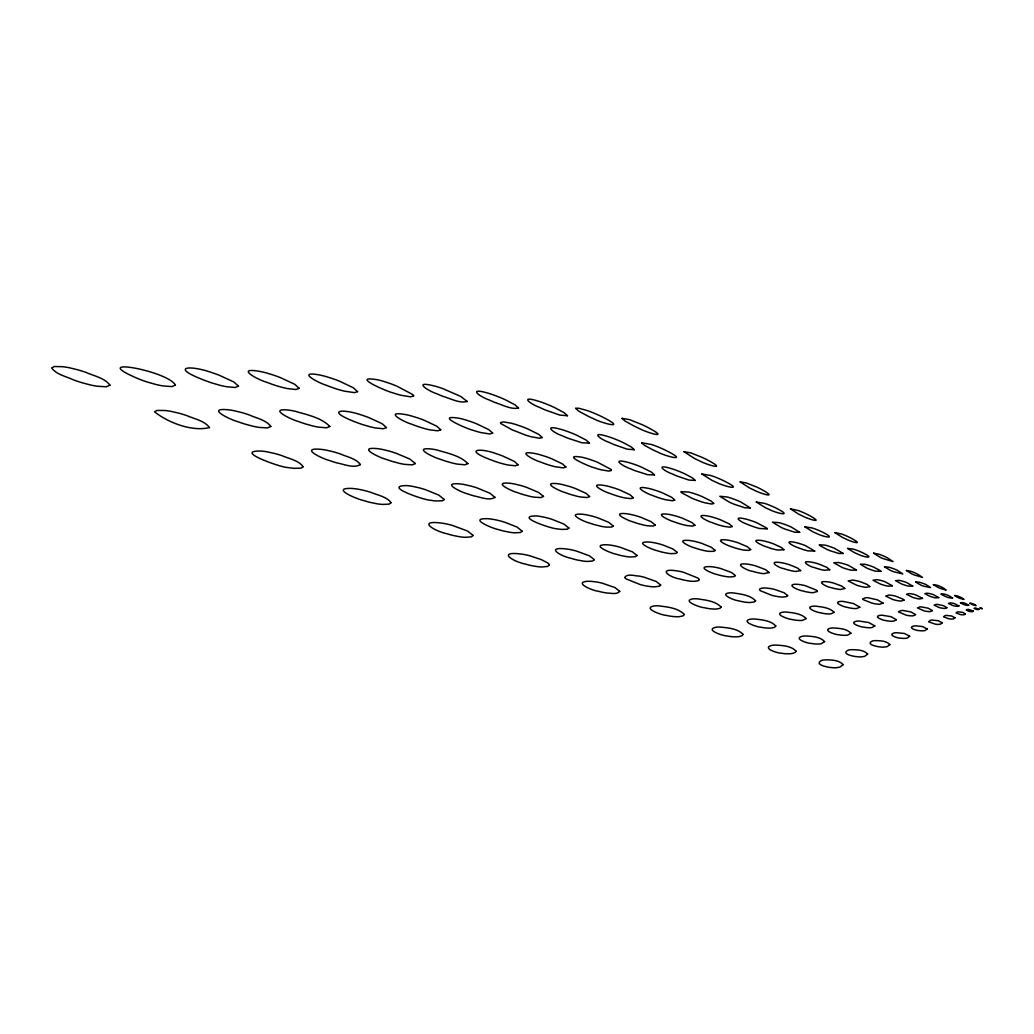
<?xml version="1.0" encoding="UTF-8"?>
<svg xmlns="http://www.w3.org/2000/svg" width="1034" height="1034" viewBox="0 0 1034 1034"><rect width="100%" height="100%" fill="white"/><g stroke="black" fill="none" stroke-linecap="round" stroke-linejoin="round"><path stroke-width="1.5" d="M915.646 582L920.57 584.947A17.643 5.273 24.5 0 0 923.478 586.123L930.587 587.596L926.141 584.662A13.92 4.162 24.5 0 0 923.427 583.538L921.333 582.814A13.442 4.02 24.5 0 0 918.774 582.129L915.646 582M884.535 566.813L890.494 570.432A22.218 6.643 24.5 0 0 893.13 571.569L902.811 573.96L897.37 570.329A17.979 5.377 24.5 0 0 894.009 568.894L891.463 567.963A16.169 4.834 24.5 0 0 889.072 567.252L884.535 566.813M847.621 548.421L854.588 552.725A26.729 8.001 24.5 0 0 857.69 554.082C863.429 557.055 876.535 559.601 862.757 552.789A22.192 6.631 24.5 0 0 858.789 551.044L857.768 550.644A18.845 5.635 24.5 0 0 852.947 549.041L847.621 548.421M965.342 613.834L964.515 614.584A13.145 3.929 24.5 0 1 962.938 614.791L962.538 614.791A11.193 3.348 24.5 0 1 960.276 614.519L956.036 612.916L957.458 611.96A18.483 5.532 24.5 0 1 958.557 611.87L962.77 612.412L965.342 613.834M804.879 526.823L812.853 531.799A31.291 9.358 24.5 0 0 816.433 533.389C822.986 536.814 838.328 540.071 822.34 532.045A26.651 7.975 24.5 0 0 818.915 530.494L816.563 529.524A21.908 6.553 24.5 0 0 812.052 527.935L804.879 526.823M756.306 502.02L765.302 507.668A35.867 10.728 24.5 0 0 769.348 509.491C776.715 513.355 794.293 517.349 776.095 508.095A31.072 9.293 24.5 0 0 772.204 506.298L769.529 505.187A25.01 7.484 24.5 0 0 764.41 503.351L756.306 502.02M701.918 474.011L711.935 480.332A40.468 12.098 24.5 0 0 716.446 482.387C724.252 486.523 745.514 491.602 724.02 480.926A35.531 10.624 24.5 0 0 719.664 478.91L716.678 477.643A28.164 8.414 24.5 0 0 710.965 475.55L701.918 474.011M575.667 408.352L578.833 411.222L587.726 416.017A49.71 14.864 24.5 0 0 593.167 418.55C602.499 423.552 628.582 430.118 602.408 416.973A44.565 13.326 24.5 0 0 597.122 414.492L591.719 412.217A34.29 10.25 24.5 0 0 586.588 410.343L578.536 408.197L575.667 408.352M641.7 442.785L644.596 445.408L652.738 449.777A45.082 13.481 24.5 0 0 657.714 452.065C666.284 456.64 689.962 462.457 666.129 450.553A40.029 11.969 24.5 0 0 661.308 448.304L657.999 446.895A31.33 9.371 24.5 0 0 651.678 444.555L641.7 442.785M954.964 617.789L953.581 618.836A17.785 5.312 24.5 0 1 952.392 619.017L951.448 619.043A14.269 4.265 24.5 0 1 948.669 618.733L943.473 616.82L945.154 615.566A23.175 6.928 24.5 0 1 946.498 615.424L951.732 616.031L954.964 617.789M942.22 622.83L940.552 624.109A22.309 6.669 24.5 0 1 939.13 624.342L937.98 624.381A17.539 5.248 24.5 0 1 935.382 624.174L928.558 621.822L930.51 620.258A27.853 8.324 24.5 0 1 932.086 620.077L938.329 620.736L942.22 622.83M927.123 628.982L925.159 630.494A26.871 8.039 24.5 0 1 923.491 630.779L922.173 630.83A20.758 6.204 24.5 0 1 919.148 630.611C916.809 630.766 907.283 627.767 913.487 626.074A32.532 9.733 24.5 0 1 915.31 625.828L922.574 626.552L927.123 628.982M909.661 636.246L907.413 637.978A31.472 9.409 24.5 0 1 905.5 638.314L904 638.392A24.015 7.186 24.5 0 1 900.562 638.146C897.9 638.34 887.12 634.992 894.113 632.976A37.211 11.128 24.5 0 1 896.181 632.679L904.453 633.48L909.661 636.246M889.847 644.596L887.301 646.56A36.074 10.792 24.5 0 1 885.156 646.948C881.653 647.943 864.01 644.841 872.386 640.99A41.89 12.524 24.5 0 1 874.674 640.641C879.714 640.666 886.293 640.628 889.847 644.596M867.668 654.057L864.825 656.254A40.701 12.175 24.5 0 1 862.446 656.693C858.556 657.805 839.078 654.444 848.281 650.102A46.569 13.92 24.5 0 1 850.827 649.701C856.411 649.714 863.726 649.662 867.668 654.057M843.137 664.629L839.996 667.046A45.328 13.558 24.5 0 1 837.372 667.537C833.107 668.778 811.78 665.159 821.836 660.325A51.248 15.329 24.5 0 1 824.602 659.873C830.754 659.86 838.794 659.795 843.137 664.629M622.08 418.356L625.014 421.032L633.377 425.672A51.248 15.329 24.5 0 0 638.508 428.141C646.922 432.807 672.139 440.213 647.387 427.21A45.328 13.558 24.5 0 0 642.411 424.78L629.538 419.636L622.08 418.356M684.03 451.742L694.305 458.372A46.569 13.92 24.5 0 0 698.958 460.621C706.61 464.848 729.422 471.504 707.01 459.742A40.701 12.175 24.5 0 0 702.5 457.532L690.815 452.879L684.03 451.742M740.15 481.909L749.404 487.867A41.89 12.524 24.5 0 0 753.605 489.883C760.869 493.813 779.907 499.435 760.804 489.056A36.074 10.792 24.5 0 0 756.772 487.092L746.264 482.93L740.15 481.909M790.441 508.87L798.687 514.157A37.211 11.128 24.5 0 0 802.41 515.94C808.872 519.417 825.662 524.316 808.782 515.178A31.472 9.409 24.5 0 0 805.215 513.433L802.759 512.334A24.015 7.186 24.5 0 0 798.028 510.473L790.441 508.87M834.916 532.613L842.141 537.228A32.532 9.733 24.5 0 0 845.398 538.779C851.047 541.816 865.587 545.991 850.943 538.068A26.871 8.039 24.5 0 0 847.828 536.568L845.696 535.612A20.758 6.204 24.5 0 0 841.56 533.996L834.916 532.613M873.575 553.164L879.779 557.093A27.853 8.324 24.5 0 0 882.571 558.412L893.04 561.591L887.275 557.765A22.309 6.669 24.5 0 0 884.626 556.486L882.803 555.685A17.539 5.248 24.5 0 0 879.275 554.314L873.575 553.164M906.404 570.497L911.587 573.754A23.175 6.928 24.5 0 0 913.914 574.852L922.535 577.411L917.778 574.258A17.785 5.312 24.5 0 0 915.607 573.211L914.108 572.539A14.269 4.265 24.5 0 0 910.489 571.207L906.404 570.497M796.012 651.123L795.081 652.493L792.328 653.449A44.565 13.326 24.5 0 1 789.33 653.798L785.698 653.759A34.29 10.25 24.5 0 1 781.665 653.255C777.762 653.398 761.244 648.034 771.92 645.371A49.71 14.864 24.5 0 1 775.086 645.061C782.092 645.436 791.049 645.707 796.012 651.123M824.641 641.61L821.255 643.717A40.029 11.969 24.5 0 1 818.489 644.014L816.304 644.014A31.33 9.371 24.5 0 1 811.431 643.458C807.838 643.562 792.574 638.56 802.474 636.207A45.082 13.481 24.5 0 1 805.396 635.949C811.845 636.337 820.078 636.621 824.641 641.61M933.418 584.624L937.579 587.209A18.276 5.467 24.5 0 0 940.074 588.333L946.149 590.078L943.008 587.803A13.145 3.929 24.5 0 0 940.164 586.446L939.57 586.2A11.193 3.348 24.5 0 0 936.701 585.154L933.418 584.624M850.917 633.196L847.815 635.07A35.531 10.624 24.5 0 1 845.282 635.328L843.292 635.303A28.164 8.414 24.5 0 1 838.832 634.773C835.562 634.837 821.552 630.184 830.651 628.142A40.468 12.098 24.5 0 1 833.339 627.935C839.233 628.349 846.73 628.646 850.917 633.196M874.816 625.893L872.024 627.535A31.072 9.293 24.5 0 1 869.723 627.741L867.927 627.703A25.01 7.484 24.5 0 1 863.868 627.173C860.921 627.211 848.151 622.907 856.475 621.188A35.867 10.728 24.5 0 1 858.931 621.033L868.741 622.533L874.816 625.893M896.375 619.689L893.867 621.098A26.651 7.975 24.5 0 1 891.799 621.253L890.184 621.201A21.908 6.553 24.5 0 1 886.539 620.684C883.928 620.697 872.412 616.742 879.947 615.333A31.291 9.358 24.5 0 1 882.157 615.23L890.946 616.665L896.375 619.689M915.555 614.584L913.345 615.773A22.192 6.631 24.5 0 1 910.825 615.85L910.088 615.799A18.845 5.635 24.5 0 1 906.017 615.114L898.43 611.87L901.053 610.577A26.729 8.001 24.5 0 1 903.018 610.525L910.799 611.895L915.555 614.584M954.602 595.532L957.303 597.238A13.532 4.046 24.5 0 0 959.617 598.272L964.024 599.462L961.723 597.794A8.802 2.637 24.5 0 0 959.229 596.644L958.35 596.321A8.375 2.507 24.5 0 0 956.696 595.791L954.666 595.494M932.384 610.59L930.458 611.546A17.979 5.377 24.5 0 1 928.274 611.559L926.27 611.314A16.169 4.834 24.5 0 1 924.086 610.848L917.468 607.953L919.795 606.932A22.218 6.643 24.5 0 1 921.527 606.919L928.286 608.238L932.384 610.59M946.86 607.695L945.218 608.419A13.92 4.162 24.5 0 1 943.37 608.367L941.651 608.108A13.442 4.02 24.5 0 1 939.156 607.501L934.129 605.136L936.184 604.373A17.772 5.312 24.5 0 1 937.67 604.425L943.422 605.666L946.86 607.695M743.071 634.398L741.985 635.781L738.845 636.647A44.397 13.274 24.5 0 1 735.445 636.866L732.796 636.763A35.712 10.676 24.5 0 1 726.876 635.923C722.688 635.923 704.193 629.577 716.187 627.224A48.999 14.657 24.5 0 1 719.742 627.043C727.6 627.806 737.475 628.401 743.071 634.398M775.797 625.945L774.776 627.199L771.855 627.961A39.99 11.956 24.5 0 1 768.701 628.129L766.233 628.013A32.623 9.758 24.5 0 1 760.727 627.186C756.862 627.147 739.607 621.15 750.826 619.107A44.475 13.3 24.5 0 1 754.148 618.978C761.438 619.767 770.589 620.374 775.797 625.945M806.158 618.578L802.513 620.374A35.634 10.663 24.5 0 1 799.592 620.49L797.317 620.348A29.572 8.841 24.5 0 1 792.212 619.534C788.671 619.482 772.669 613.821 783.1 612.102A39.99 11.956 24.5 0 1 786.176 612.025C792.923 612.826 801.337 613.446 806.158 618.578M958.957 605.898L957.29 606.389A10.056 3.012 24.5 0 1 954.679 606.014A11.09 3.322 24.5 0 1 952.598 605.446L948.436 603.429L950.207 602.925A13.364 3.994 24.5 0 1 951.913 603.081L952.87 603.249A9.926 2.973 24.5 0 1 954.33 603.61L958.957 605.898M969.97 603.249L971.792 604.36A8.892 2.663 24.5 0 0 973.33 605.006L976.07 605.64L974.623 604.58A4.821 1.448 24.5 0 0 972.49 603.688A5.765 1.719 24.5 0 0 971.146 603.326L970.086 603.197M834.154 612.335L830.806 613.886A31.33 9.371 24.5 0 1 828.118 613.95L826.024 613.795A26.548 7.936 24.5 0 1 820.13 612.71C816.886 612.619 803.702 607.281 813.021 606.195A35.531 10.624 24.5 0 1 815.852 606.17C822.043 606.984 829.733 607.63 834.154 612.335M859.797 607.178L856.734 608.509A27.065 8.091 24.5 0 1 853.36 608.457L852.391 608.354A23.459 7.018 24.5 0 1 849.211 607.811A23.898 7.148 24.5 0 1 847.001 607.281C844.08 607.165 832.008 602.202 840.577 601.387A31.123 9.306 24.5 0 1 843.175 601.413L853.502 603.559L859.797 607.178M684.314 614.48L683.047 615.863L679.532 616.639A44.669 13.364 24.5 0 1 675.745 616.716L672.811 616.497A37.276 11.141 24.5 0 1 666.258 615.385C661.786 615.256 641.3 607.902 654.638 605.859A48.869 14.618 24.5 0 1 658.58 605.821C667.279 606.971 678.084 607.889 684.314 614.48M968.703 605.2L967.113 605.407A7.16 2.146 24.5 0 1 965.342 605.019L964.942 604.903A9.319 2.792 24.5 0 1 963.274 604.334L960.379 602.822L961.866 602.576A9.319 2.792 24.5 0 1 963.249 602.796L963.623 602.874A7.16 2.146 24.5 0 1 965.523 603.442L968.703 605.2M883.075 603.132L879.637 604.244A23.11 6.915 24.5 0 1 877.271 604.114L874.505 603.688A21.249 6.359 24.5 0 1 871.52 602.964L863.429 599.746A2.352 0.698 24.5 0 1 862.614 598.906L865.768 597.691A26.781 8.014 24.5 0 1 868.133 597.768L877.439 599.849L883.075 603.132M721.125 607.061L719.935 608.341L716.64 609A40.404 12.085 24.5 0 1 713.098 609.026L710.332 608.793A34.303 10.262 24.5 0 1 704.206 607.695C700.044 607.54 680.811 600.521 693.375 598.802A44.475 13.3 24.5 0 1 697.071 598.815C705.214 599.978 715.282 600.909 721.125 607.061M755.57 600.767L754.458 601.904L750.361 602.499A36.255 10.844 24.5 0 1 746.819 602.344L745.501 602.189A31.188 9.332 24.5 0 1 741.249 601.439A31.627 9.461 24.5 0 1 738.302 600.728C734.437 600.534 718.371 593.878 729.733 592.844A40.132 12.007 24.5 0 1 733.196 592.909C740.783 594.085 750.115 595.041 755.57 600.767M903.987 600.185L900.911 601.051A19.207 5.739 24.5 0 1 898.804 600.883L896.336 600.431A18.651 5.571 24.5 0 1 892.781 599.474L885.724 596.049L888.607 595.093A22.451 6.708 24.5 0 1 891.515 595.313L893.156 595.584A17.72 5.299 24.5 0 1 895.715 596.179L903.238 599.242A2.339 0.698 24.5 0 1 903.949 599.978L903.987 600.185M787.662 595.558L786.628 596.579L782.816 597.057A32.222 9.642 24.5 0 1 779.533 596.851L775.72 596.243A28.991 8.673 24.5 0 1 771.622 595.248L760.597 590.828A3.283 0.982 24.5 0 1 759.46 589.677L760.132 588.579L763.738 587.984A35.841 10.715 24.5 0 1 766.969 588.1L770.692 588.592A28.345 8.479 24.5 0 1 774.66 589.445L784.186 592.779L787.662 595.558M619.728 591.345C616.988 594.886 610.952 593.051 606.997 593.025A38.917 11.633 24.5 0 1 601.672 592.068A39.37 11.775 24.5 0 1 597.975 591.151C593.18 590.905 573.094 582.543 587.273 581.289A49.18 14.709 24.5 0 1 591.59 581.392L596.618 581.987A38.995 11.658 24.5 0 1 602.008 583.111L614.984 587.571L619.728 591.345M660.636 584.986L659.278 586.265L654.38 586.847A41.334 12.356 24.5 0 1 650.179 586.575L645.306 585.8A36.72 10.986 24.5 0 1 640.111 584.52L626.126 578.898A4.226 1.267 24.5 0 1 624.691 577.424C627.16 573.301 634.721 575.964 638.909 576.054A36.1 10.792 24.5 0 1 643.988 577.166L656.189 581.444L660.636 584.986M817.39 591.461L812.918 592.702A28.293 8.453 24.5 0 1 809.893 592.456L806.365 591.849A26.432 7.91 24.5 0 1 802.591 590.879C799.347 590.647 785.543 584.701 795.392 584.236A31.627 9.461 24.5 0 1 798.377 584.404L800.626 584.701A25.617 7.665 24.5 0 1 805.473 585.748L816.317 590.117A3.283 0.982 24.5 0 1 817.325 591.164L817.39 591.461M922.548 598.337L919.846 598.957A15.484 4.627 24.5 0 1 917.287 598.621L915.038 598.091A16.505 4.937 24.5 0 1 912.686 597.368L906.482 594.292L909.08 593.594A18.392 5.506 24.5 0 1 911.652 593.878L912.376 594.007A15.019 4.485 24.5 0 1 915.349 594.744L922.548 598.337M699.178 579.738L697.885 580.888L693.297 581.354A37.379 11.18 24.5 0 1 689.342 581.043L684.766 580.242A34.148 10.211 24.5 0 1 679.881 579.001C668.042 577.05 657.559 567.718 677.309 570.949A33.372 9.978 24.5 0 1 683.603 572.306L697.769 577.993A4.214 1.254 24.5 0 1 699.087 579.35L699.178 579.738M549.325 565.003L547.723 566.412L542.036 566.981A46.491 13.907 24.5 0 1 537.163 566.606L531.554 565.637A41.877 12.524 24.5 0 1 525.556 564.112C511.326 561.178 496.927 550.747 522.364 554.198A41.114 12.292 24.5 0 1 530.106 555.865L541.209 559.575L547.606 562.858A5.144 1.538 24.5 0 1 549.222 564.525L549.325 565.003M844.765 588.462L840.655 589.458A24.48 7.316 24.5 0 1 837.876 589.173L834.658 588.553A23.989 7.173 24.5 0 1 831.194 587.609C827.446 587.415 815.309 581.043 825.533 581.625A27.582 8.246 24.5 0 1 828.441 581.948L829.488 582.116A22.774 6.811 24.5 0 1 833.921 583.163L841.896 586.149L844.765 588.462M735.355 575.589L734.14 576.61L729.836 576.946A33.515 10.03 24.5 0 1 726.139 576.597L721.874 575.796A31.653 9.461 24.5 0 1 717.299 574.581C713.227 573.883 694.938 566.399 709.763 566.619A36.694 10.973 24.5 0 1 713.589 566.994L714.985 567.227A30.516 9.125 24.5 0 1 720.866 568.571L731.516 572.5L735.355 575.589M594.317 559.691L592.792 560.984L587.402 561.436A42.588 12.731 24.5 0 1 582.788 561.01L577.463 560.04A39.357 11.775 24.5 0 1 571.776 558.541C558.295 555.62 544.711 545.758 568.855 549.312A38.258 11.439 24.5 0 1 576.184 550.967L589.509 555.853L594.317 559.691M979.017 609.31L978.642 609.582A4.821 1.448 24.5 0 1 977.182 609.543A5.765 1.719 24.5 0 1 975.902 609.233L974.067 608.431L974.778 608.07A8.892 2.663 24.5 0 1 975.812 608.095L979.017 609.31M938.743 597.6L935.912 597.898A12.318 3.684 24.5 0 1 932.926 597.251L932.267 597.057A14.541 4.343 24.5 0 1 929.553 596.127L924.887 593.632L927.201 593.193A14.541 4.343 24.5 0 1 929.437 593.542L930.057 593.671A12.318 3.684 24.5 0 1 933.275 594.615L938.743 597.6M473.094 535.444L471.336 536.879L465.145 537.305A47.822 14.295 24.5 0 1 459.859 536.775L453.784 535.612A44.578 13.339 24.5 0 1 447.308 533.867C431.992 530.455 416.521 519.197 444.025 523.462A43.208 12.925 24.5 0 1 452.401 525.414L467.627 531.062L473.094 535.444M636.944 555.504L635.496 556.654L630.404 556.99A38.775 11.594 24.5 0 1 626.035 556.525L621.007 555.542A36.914 11.038 24.5 0 1 615.657 554.069C610.913 553.229 589.47 544.362 606.855 544.763A41.851 12.511 24.5 0 1 611.34 545.254L612.981 545.538A35.479 10.611 24.5 0 1 619.896 547.167L632.446 551.872L636.944 555.504M769.18 572.539L764.036 573.65A29.766 8.905 24.5 0 1 760.585 573.263L756.617 572.448A29.275 8.75 24.5 0 1 752.364 571.259C747.802 570.988 732.899 563.103 745.436 563.931A32.765 9.797 24.5 0 1 749.004 564.357L750.296 564.59A27.75 8.298 24.5 0 1 755.776 565.921L765.638 569.682L769.18 572.539M869.775 586.575L866.027 587.312A20.796 6.217 24.5 0 1 862.576 586.808L859.551 586.071A21.83 6.527 24.5 0 1 856.398 585.089L848.177 580.94L852.391 580.1A23.679 7.083 24.5 0 1 855.04 580.462L855.997 580.643A19.982 5.971 24.5 0 1 861.025 581.987L867.203 584.481L869.775 586.575M522.183 531.205L520.49 532.497L514.596 532.807A44.048 13.171 24.5 0 1 509.568 532.239L503.778 531.062A42.174 12.615 24.5 0 1 497.638 529.356C492.236 528.361 467.627 518.099 487.57 518.706A47.06 14.075 24.5 0 1 492.727 519.301L494.601 519.637A40.455 12.098 24.5 0 1 504.579 522.17L517.013 527.043L522.183 531.205M677.218 552.402L675.848 553.436L671.04 553.642A35.066 10.482 24.5 0 1 666.93 553.138L662.199 552.143A34.561 10.34 24.5 0 1 657.159 550.695C652.738 549.855 632.537 541.364 648.964 542.036A37.987 11.361 24.5 0 1 653.204 542.566L654.742 542.85A32.765 9.797 24.5 0 1 662.897 544.983L673.018 549.015L677.218 552.402M800.639 570.6L795.857 571.466A26.108 7.807 24.5 0 1 791.488 570.794L787.688 569.85A27.155 8.117 24.5 0 1 783.746 568.61C779.352 568.222 767.745 561.087 778.731 562.354A28.939 8.66 24.5 0 1 782.053 562.832L783.255 563.065A25.1 7.509 24.5 0 1 789.588 564.784L797.408 567.976L800.639 570.6M391.046 502.692L389.107 504.127L382.425 504.424A49.335 14.76 24.5 0 1 376.725 503.739L370.198 502.382A47.461 14.192 24.5 0 1 363.244 500.417C357.195 499.293 329.432 487.621 351.922 488.436A52.295 15.639 24.5 0 1 357.738 489.147L359.858 489.521A45.237 13.532 24.5 0 1 364.304 490.504A45.819 13.7 24.5 0 1 371.141 492.442C377.785 495.273 386.677 496.591 391.046 502.692M973.356 611.081L972.761 611.533A8.802 2.637 24.5 0 1 971.275 611.65L970.952 611.624A8.298 2.482 24.5 0 1 969.168 611.314L966.234 610.125L967.139 609.491A13.532 4.046 24.5 0 1 968.574 609.427L973.356 611.081M568.907 528.051L567.291 529.227L561.682 529.408A40.378 12.072 24.5 0 1 556.912 528.801C552.311 529.046 513.601 516.044 536.129 515.927A43.247 12.938 24.5 0 1 541.028 516.573L542.824 516.897A37.573 11.232 24.5 0 1 546.547 517.75A38.155 11.413 24.5 0 1 552.272 519.417L564.034 524.122L568.907 528.051M892.42 585.787L888.335 586.188A17.488 5.222 24.5 0 1 884.148 585.27L883.217 584.986A19.956 5.971 24.5 0 1 880.386 584.042L873.019 580.229L876.884 579.673A19.956 5.971 24.5 0 1 879.275 580.074L880.141 580.268A17.488 5.222 24.5 0 1 884.652 581.586L892.42 585.787M715.14 550.411L713.835 551.316L709.324 551.393A31.421 9.396 24.5 0 1 704.038 550.566L699.475 549.416A32.481 9.707 24.5 0 1 694.732 547.904C690.311 546.908 674.116 539.321 688.722 540.407A34.225 10.237 24.5 0 1 692.702 540.989L694.15 541.273A29.934 8.957 24.5 0 1 697.162 541.997A30.516 9.125 24.5 0 1 701.789 543.38L711.237 547.245L715.14 550.411M444.219 499.487L442.358 500.805L435.96 500.973A45.69 13.662 24.5 0 1 430.532 500.249C425.323 500.521 381.378 485.644 406.931 485.605A48.52 14.515 24.5 0 1 412.501 486.355L418.77 487.725A43.428 12.99 24.5 0 1 425.297 489.638L438.687 495.027L444.219 499.487M303.169 466.722L301.075 468.169L293.876 468.324A51.002 15.252 24.5 0 1 287.775 467.497C282.838 468.156 231.5 450.255 261.369 451.07A53.807 16.092 24.5 0 1 267.612 451.923L274.617 453.487A48.701 14.566 24.5 0 1 281.946 455.645C289.016 458.747 298.477 460.233 303.169 466.722M613.265 526.009L611.727 527.056L606.415 527.12A36.797 10.999 24.5 0 1 601.904 526.461L594.886 524.768A37.806 11.309 24.5 0 1 589.354 522.984C584.21 521.821 565.314 512.929 582.336 514.247A39.525 11.826 24.5 0 1 586.989 514.932L592.198 516.121A35.815 10.715 24.5 0 1 597.613 517.763L608.703 522.312L613.265 526.009M829.733 569.76L824.408 570.251A22.942 6.863 24.5 0 1 821.306 569.656L817.816 568.713A25.281 7.561 24.5 0 1 814.197 567.511C810.139 567.071 799.528 560.428 809.687 561.889A25.281 7.561 24.5 0 1 812.737 562.393L813.848 562.638A22.347 6.682 24.5 0 1 816.149 563.233A22.942 6.863 24.5 0 1 819.665 564.344L826.799 567.356L829.733 569.76M495.027 497.406C489.017 501.051 480.474 497.057 473.934 495.906A43.131 12.899 24.5 0 1 467.614 493.864C461.759 492.533 440.161 482.335 459.6 483.873A44.837 13.403 24.5 0 1 464.899 484.675L470.871 486.045A41.114 12.292 24.5 0 1 477.088 487.932L489.806 493.166L495.027 497.406M952.585 597.949L949.742 597.898A9.926 2.973 24.5 0 1 948.23 597.484L947.118 597.122A13.364 3.994 24.5 0 1 944.83 596.243L940.927 594.072L943.396 593.968A11.09 3.322 24.5 0 1 945.386 594.447A10.056 3.012 24.5 0 1 948.605 595.571L952.585 597.949M360.439 464.576C353.615 468.648 343.999 464.15 336.619 462.844A48.456 14.489 24.5 0 1 329.51 460.531C322.944 459.031 298.632 447.541 320.488 449.286A50.149 14.993 24.5 0 1 326.46 450.191L333.181 451.755A46.414 13.881 24.5 0 1 340.186 453.887C346.933 456.912 355.929 458.398 360.439 464.576M750.684 549.519L748.823 550.385L744.118 550.114A28.254 8.453 24.5 0 1 740.318 549.377L736.053 548.227A30.606 9.151 24.5 0 1 731.633 546.753C727.522 545.758 712.413 538.559 726.114 539.89A30.606 9.151 24.5 0 1 729.836 540.498L733.998 541.519A28.254 8.453 24.5 0 1 738.315 542.876L747.091 546.585L750.684 549.519M209.475 427.546C192.272 431.941 168.219 422.699 154.557 411.842L157.013 410.433L165.013 410.498A55.461 16.583 24.5 0 1 171.644 411.506L179.128 413.251A51.726 15.471 24.5 0 1 186.921 415.642C194.431 419.003 204.461 420.67 209.475 427.546M655.272 525.065L653.049 526.086L647.452 525.75A33.579 10.043 24.5 0 1 642.954 524.897L637.913 523.54A35.931 10.741 24.5 0 1 632.705 521.795C627.884 520.619 610.073 512.127 626.19 513.678A35.931 10.741 24.5 0 1 630.572 514.402L635.496 515.604A33.579 10.043 24.5 0 1 640.589 517.22L651.006 521.601L655.272 525.065M543.483 496.41L540.911 497.574L534.423 497.186A38.891 11.633 24.5 0 1 529.227 496.191L523.411 494.627A41.257 12.343 24.5 0 1 517.414 492.611C511.882 491.279 491.357 481.482 509.891 483.253A41.257 12.343 24.5 0 1 514.945 484.093L520.619 485.476A38.891 11.633 24.5 0 1 526.513 487.337L538.559 492.404L543.483 496.41M912.712 586.084L908.408 586.084A15.019 4.485 24.5 0 1 905.357 585.27L904.53 585.011A18.392 5.506 24.5 0 1 901.196 583.771L895.509 580.617L899.011 580.345A16.505 4.937 24.5 0 1 901.144 580.785L903.509 581.444A15.484 4.627 24.5 0 1 906.689 582.581L912.712 586.084M415.345 463.542L412.398 464.848L405.031 464.408A44.216 13.222 24.5 0 1 399.137 463.284L392.545 461.5A46.582 13.933 24.5 0 1 385.76 459.225C379.504 457.726 356.291 446.623 377.229 448.614A46.582 13.933 24.5 0 1 382.955 449.557L389.379 451.134A44.216 13.222 24.5 0 1 396.061 453.241L409.748 458.993L415.345 463.542M270.83 426.46L267.522 427.921L259.275 427.417A49.529 14.812 24.5 0 1 252.684 426.163L245.317 424.173A51.907 15.523 24.5 0 1 237.742 421.639C230.776 419.959 204.848 407.564 228.204 409.774A51.907 15.523 24.5 0 1 234.602 410.821L241.775 412.579A49.529 14.812 24.5 0 1 249.259 414.944C256.445 418.227 266.009 419.882 270.83 426.46M109.953 385.165L106.295 386.781L97.157 386.225A54.841 16.402 24.5 0 1 89.855 384.829L81.725 382.632A57.232 17.113 24.5 0 1 73.349 379.827C66.189 376.363 56.379 374.696 51.7 367.936L54.311 366.514L62.816 366.708A57.232 17.113 24.5 0 1 69.873 367.871L77.809 369.823A54.841 16.402 24.5 0 1 86.08 372.421C94.029 376.053 104.615 377.888 109.953 385.165M856.475 570.018L851.602 570.251A19.982 5.971 24.5 0 1 846.665 569.023L845.579 568.687A23.679 7.083 24.5 0 1 842.271 567.511L833.727 562.755L838.264 562.509A21.83 6.527 24.5 0 1 841.069 563.065L844.171 563.905A20.796 6.217 24.5 0 1 848.423 565.391L856.475 570.018M783.875 549.726L777.749 550.049A25.1 7.509 24.5 0 1 771.61 548.576L770.265 548.149A28.939 8.66 24.5 0 1 766.168 546.715C762.368 545.706 748.357 538.908 761.153 540.459A27.155 8.117 24.5 0 1 764.617 541.118L768.482 542.152A26.108 7.807 24.5 0 1 773.781 543.974L781.433 547.503L783.875 549.726M694.913 525.233L692.806 526.086L687.545 525.647A30.516 9.125 24.5 0 1 684.792 525.104A29.934 8.957 24.5 0 1 680.191 523.902L678.575 523.398A34.225 10.237 24.5 0 1 673.69 521.692C669.179 520.516 652.467 512.425 667.68 514.208A32.481 9.707 24.5 0 1 671.803 514.971L676.43 516.186A31.421 9.396 24.5 0 1 682.776 518.344L691.979 522.558L694.913 525.233M589.587 496.527L587.118 497.535L580.966 497.031A35.815 10.715 24.5 0 1 576.041 496.01L570.535 494.446A39.525 11.826 24.5 0 1 564.848 492.468C559.627 491.124 540.2 481.728 557.83 483.731A37.806 11.309 24.5 0 1 562.625 484.61L569.863 486.575A36.797 10.999 24.5 0 1 575.408 488.513L586.149 493.412L589.587 496.527M467.885 463.594L465.067 464.757L458.023 464.201A41.114 12.292 24.5 0 1 452.401 463.051L446.119 461.267A44.837 13.403 24.5 0 1 439.644 459.031C433.711 457.519 411.584 446.817 431.63 449.04A43.131 12.899 24.5 0 1 437.085 450.036C447.567 453.228 460.169 455.593 467.885 463.594M329.833 426.46L326.641 427.779L318.718 427.171A46.414 13.881 24.5 0 1 312.397 425.879L305.34 423.888A50.149 14.993 24.5 0 1 298.076 421.394C291.433 419.701 266.604 407.706 289.055 410.149A48.456 14.489 24.5 0 1 295.181 411.248C306.969 414.815 321.147 417.465 329.833 426.46M175.405 385.126L171.851 386.587L163.049 385.915A51.726 15.471 24.5 0 1 156.018 384.493L148.198 382.296A55.461 16.583 24.5 0 1 140.146 379.53C82.41 355.58 167.831 370.469 175.405 385.126M238.492 386.186L235.054 387.492L226.588 386.716A48.701 14.566 24.5 0 1 219.828 385.255L212.306 383.071A53.807 16.092 24.5 0 1 204.577 380.344C169.395 366.992 188.899 364.563 211.466 372.473A51.002 15.252 24.5 0 1 219.066 375.174L233.813 381.947L238.492 386.186M386.47 427.585L383.394 428.735L375.807 428.011A43.428 12.99 24.5 0 1 369.745 426.693L362.999 424.716A48.52 14.515 24.5 0 1 356.058 422.247C324.418 410.188 342.073 408.146 362.275 415.267A45.69 13.662 24.5 0 1 369.086 417.697L382.283 423.785L386.47 427.585M518.073 464.77L515.359 465.765L508.663 465.106A38.155 11.413 24.5 0 1 505.174 464.382A37.573 11.232 24.5 0 1 499.357 462.793L497.328 462.146A43.247 12.938 24.5 0 1 491.176 459.949C463.542 449.764 478.949 447.257 496.708 453.836A40.378 12.072 24.5 0 1 502.731 456.007L514.376 461.41L518.073 464.77M633.325 497.742L630.973 498.595L625.143 497.987A32.765 9.797 24.5 0 1 617.065 495.932L615.295 495.364A37.987 11.361 24.5 0 1 609.931 493.425C603.261 491.615 586.756 482.464 604.851 485.566A34.561 10.34 24.5 0 1 609.608 486.652L614.778 488.203A35.066 10.482 24.5 0 1 620.012 490.103L630.12 494.821L633.325 497.742M732.201 526.5L730.211 527.198L724.02 526.384A27.75 8.298 24.5 0 1 718.397 524.871L716.885 524.367A32.765 9.797 24.5 0 1 712.323 522.7C706.61 521.11 692.56 513.303 708.031 516.056A29.275 8.75 24.5 0 1 712.09 517L716.497 518.357A29.766 8.905 24.5 0 1 720.931 519.986L729.487 524.031L732.201 526.5M814.714 551.044L807.993 550.876A22.774 6.811 24.5 0 1 803.366 549.584L802.113 549.17A27.582 8.246 24.5 0 1 798.338 547.761C793.595 546.404 782.001 539.942 794.849 542.346A23.989 7.173 24.5 0 1 798.196 543.16L801.828 544.298A24.48 7.316 24.5 0 1 805.486 545.668L814.714 551.044M880.865 571.375L875.617 571.156A17.72 5.299 24.5 0 1 872.929 570.406L870.977 569.747A22.451 6.708 24.5 0 1 867.022 568.209L860.314 564.228L864.489 564.241A18.651 5.571 24.5 0 1 867.953 565.094L870.809 566.025A19.207 5.739 24.5 0 1 873.665 567.123L880.451 570.729A2.339 0.698 24.5 0 1 880.865 571.375M299.214 388.357L295.905 389.508L287.762 388.616A45.819 13.7 24.5 0 1 283.536 387.698A45.237 13.532 24.5 0 1 276.517 385.747L274.062 384.945A52.295 15.639 24.5 0 1 266.643 382.244C257.505 379.749 234.64 367.018 259.599 371.361A47.461 14.192 24.5 0 1 266.19 372.873L273.377 375.058A49.335 14.76 24.5 0 1 280.666 377.72L294.768 384.312L299.214 388.357M440.743 429.795L437.783 430.803L430.532 429.963A40.455 12.098 24.5 0 1 420.489 427.352L418.305 426.641A47.06 14.075 24.5 0 1 411.674 424.211C403.493 421.924 383.097 410.55 405.431 414.544A42.174 12.615 24.5 0 1 411.312 415.927L417.736 417.891A44.048 13.171 24.5 0 1 424.224 420.282L436.787 426.202L440.743 429.795M565.895 467.032L563.31 467.885L555.323 466.761A35.479 10.611 24.5 0 1 548.11 464.757L546.172 464.124A41.851 12.511 24.5 0 1 540.343 461.952C533.117 459.897 515.178 449.868 534.888 453.512A36.914 11.038 24.5 0 1 540.071 454.753L545.719 456.524A38.775 11.594 24.5 0 1 551.419 458.644L562.431 463.878L565.895 467.032M674.698 500.055L672.462 500.753L665.586 499.719A30.516 9.125 24.5 0 1 659.356 497.949L657.689 497.393A36.694 10.973 24.5 0 1 652.648 495.493C646.366 493.657 630.895 484.972 647.982 488.268A31.653 9.461 24.5 0 1 652.467 489.379L657.34 490.93A33.515 10.03 24.5 0 1 662.251 492.791L671.725 497.341L674.698 500.055M357.583 391.627L354.391 392.623L344.606 391.188A43.208 12.925 24.5 0 1 335.804 388.719L333.452 387.918A50.963 15.239 24.5 0 1 326.356 385.268C317.606 382.735 295.776 370.495 319.739 375.019A44.578 13.339 24.5 0 1 326.046 376.57L332.935 378.741A47.822 14.295 24.5 0 1 339.902 381.365L353.369 387.789L357.583 391.627M767.125 528.865L759.473 528.477A25.617 7.665 24.5 0 1 754.238 526.939L751.408 525.918A31.627 9.461 24.5 0 1 747.207 524.238C741.313 522.39 731.529 515.901 744.713 518.809A26.432 7.91 24.5 0 1 748.5 519.792L752.597 521.136A28.293 8.453 24.5 0 1 756.72 522.726L766.543 527.935A3.283 0.982 24.5 0 1 767.125 528.865M492.662 433.117L489.819 433.97L481.146 432.626A38.258 11.439 24.5 0 1 473.326 430.377C467.368 429.11 432.897 414.13 459.109 418.253A39.357 11.775 24.5 0 1 464.718 419.662L470.845 421.626A42.588 12.731 24.5 0 1 477.01 423.979L488.927 429.717L492.662 433.117M843.188 553.461L838.832 553.448L830.457 550.851A26.781 8.014 24.5 0 1 827.032 549.442L819.742 545.525A2.352 0.698 24.5 0 1 819.303 544.789L825.08 545.138A21.249 6.359 24.5 0 1 828.169 545.991L831.491 547.115A23.11 6.915 24.5 0 1 834.826 548.459L843.188 553.461M611.365 470.405L608.884 471.103L601.323 469.85A33.372 9.978 24.5 0 1 594.498 467.833C589.277 466.657 559.11 453.435 582.116 457.261A34.148 10.211 24.5 0 1 587.028 458.54L592.379 460.298A37.379 11.18 24.5 0 1 597.755 462.392L610.616 469.19A4.214 1.254 24.5 0 1 611.365 470.405M413.6 395.996L410.511 396.836L401.14 395.285A41.114 12.292 24.5 0 1 392.726 392.791C386.354 391.356 349.285 375.058 377.5 379.775A41.877 12.524 24.5 0 1 383.549 381.352L390.128 383.524A46.491 13.907 24.5 0 1 396.785 386.109L412.682 394.51A5.144 1.538 24.5 0 1 413.6 395.996M713.706 503.48L711.586 504.023L705.123 502.86A28.345 8.479 24.5 0 1 700.819 501.593L696.14 499.913A35.841 10.715 24.5 0 1 691.475 498L681.548 492.662A3.283 0.982 24.5 0 1 680.941 491.641L688.76 492.068A28.991 8.673 24.5 0 1 692.974 493.218L697.549 494.756A32.222 9.642 24.5 0 1 702.138 496.591L710.965 500.96L713.706 503.48M542.217 437.55L539.502 438.235L531.23 436.775A36.1 10.792 24.5 0 1 525.763 435.159L512.011 429.769L501.335 423.85A4.226 1.267 24.5 0 1 500.559 422.544L503.532 421.924L510.434 423.061A36.72 10.986 24.5 0 1 515.772 424.496L521.588 426.46A41.334 12.356 24.5 0 1 527.443 428.787L538.714 434.345L542.217 437.55M799.683 532.329L794.668 532.2L785.103 529.111A31.123 9.306 24.5 0 1 781.213 527.469L772.463 522.144L779.041 522.661A23.898 7.148 24.5 0 1 781.342 523.294A23.459 7.018 24.5 0 1 785.064 524.535L786.344 525.014A27.065 8.091 24.5 0 1 791.372 527.12L799.683 532.329M654.47 474.877L647.749 474.735L635.057 470.703A40.132 12.007 24.5 0 1 629.913 468.544C622.739 466.14 610.861 458.204 626.992 462.12A31.627 9.461 24.5 0 1 630.029 462.948A31.188 9.332 24.5 0 1 634.966 464.563L636.673 465.184A36.255 10.844 24.5 0 1 641.739 467.239L651.459 472.111L654.47 474.877M467.252 401.476C459.38 403.544 450.63 398.568 442.991 396.358A49.18 14.709 24.5 0 1 436.606 393.696C427.74 390.749 412.915 380.835 432.923 385.63A39.37 11.775 24.5 0 1 436.697 386.638A38.917 11.633 24.5 0 1 442.849 388.642L460.621 396.397L467.252 401.476M589.419 443.069L582.026 442.798L568.144 438.287A44.475 13.3 24.5 0 1 562.535 435.896C552.104 432.29 543.07 424.198 561.01 429.394A34.303 10.262 24.5 0 1 568.105 431.695L571.828 433.13A40.404 12.085 24.5 0 1 577.282 435.482L586.136 440.07L589.419 443.069M750.361 507.991L744.674 507.733L733.933 504.153A35.531 10.624 24.5 0 1 729.565 502.278L719.806 496.281L727.186 496.979A26.548 7.936 24.5 0 1 733.946 499.151L736.828 500.275A31.33 9.371 24.5 0 1 741.029 502.11L750.361 507.991M518.538 408.055C510.912 409.684 502.718 404.901 495.415 402.653A48.869 14.618 24.5 0 1 489.341 400.029C478.031 396.048 468.299 387.323 487.725 393.088A37.276 11.141 24.5 0 1 495.428 395.634L499.461 397.211A44.669 13.364 24.5 0 1 505.393 399.796L514.997 404.811L518.538 408.055M695.223 480.448L688.864 480.06L676.934 475.989A39.99 11.956 24.5 0 1 672.1 473.882C663.04 470.612 655.453 463.775 670.898 468.48A29.572 8.841 24.5 0 1 676.999 470.548L680.204 471.827A35.634 10.663 24.5 0 1 684.87 473.895L692.444 477.889L695.223 480.448M634.256 449.7L627.224 449.183L614.106 444.62A44.475 13.3 24.5 0 1 608.819 442.281C598.867 438.623 590.608 431.165 607.527 436.426A32.623 9.758 24.5 0 1 614.235 438.739L617.75 440.161A39.99 11.956 24.5 0 1 622.882 442.462L631.205 446.895L634.256 449.7M567.459 415.733L559.769 415.086L545.474 410.046A48.999 14.657 24.5 0 1 539.709 407.474C528.878 403.428 519.934 395.337 538.339 401.166A35.712 10.676 24.5 0 1 545.642 403.725L549.481 405.302A44.397 13.274 24.5 0 1 555.077 407.835L564.15 412.695L567.459 415.733M982.287 608.664L981.382 608.587A4.058 1.215 24.5 0 1 980.322 608.225L979.922 607.733A4.149 1.241 24.5 0 1 980.684 607.837L982.3 608.612"/></g></svg>
